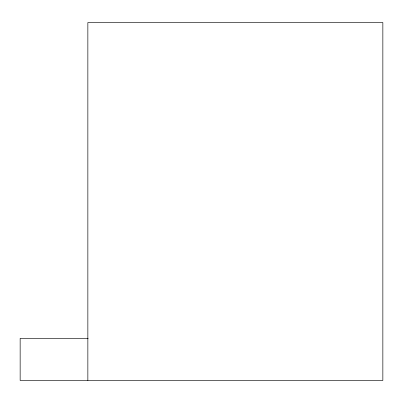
<?xml version="1.0" encoding="UTF-8"?>
<svg xmlns="http://www.w3.org/2000/svg" width="403" height="403" viewBox="0 0 403 403"><rect width="100%" height="100%" fill="white"/><g stroke="black" fill="none" stroke-linecap="round" stroke-linejoin="round"><path stroke-width="0.6" d="M88.192 338.359L20.15 338.359L20.15 380.472L382.85 380.472L382.85 22.528L87.854 22.528L87.854 380.472"/></g></svg>
